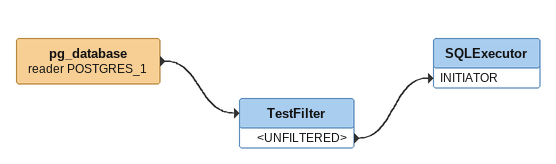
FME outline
pg_database (reader POSTGRES_1)
    -> TestFilter
TestFilter
    <UNFILTERED> -> SQLExecutor [INITIATOR]
SQLExecutor
